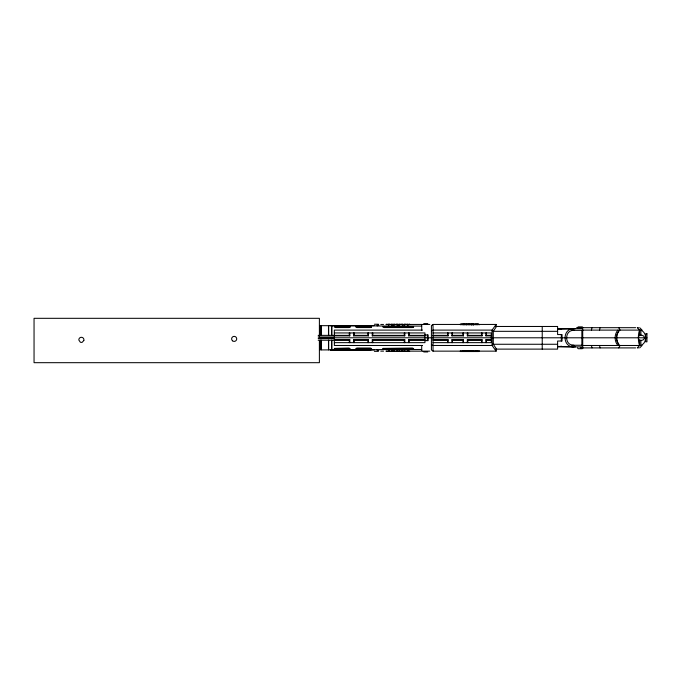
<?xml version="1.0" encoding="UTF-8"?>
<svg xmlns="http://www.w3.org/2000/svg" width="681" height="681" viewBox="0 0 681 681"><rect width="100%" height="100%" fill="white"/><g stroke="black" fill="none" stroke-linecap="round" stroke-linejoin="round"><path stroke-width="1.02" d="M393.89 350.528L393.805 349.413L393.805 351.541M397.355 325.05L397.44 326.173L397.44 324.037M591.423 330.106L592.002 327.68M599.518 330.106L600.089 327.68M471.788 324.846L472.044 324.037L472.503 324.445M473.763 350.732L473.346 351.541L473.346 350.732M388.528 324.445L389.285 324.65M399.372 324.65L399.057 326.173L399.057 324.037M404.625 324.65L404.318 326.173L404.318 324.037M402.394 350.936L402.701 349.413L402.701 351.541M402.777 351.141L402.02 350.936M407.647 350.936L407.962 349.413L407.962 351.541M618.688 347.906L620.11 345.48M496.126 351.141L492.082 345.48L492.082 330.106L496.126 324.445L433.031 324.445L431.413 325.663L431.413 349.923L433.031 351.141L496.126 351.141L496.126 348.51L493.291 344.263L493.291 331.324L496.126 327.076L496.126 324.445M479.279 350.732L478.624 351.541L460.356 351.541L460.356 350.732M371.52 327.042L370.345 327.552L356.997 327.552L355.831 327.042A1.507 0.664 0 0 1 355.942 326.582L371.4 326.582A1.507 0.672 0 0 1 371.52 327.042M413.58 327.042L412.405 327.552L384.093 327.552L382.926 327.042A1.507 0.672 0 0 1 383.045 326.582L413.461 326.582A1.507 0.672 0 0 1 413.58 327.042M318.172 340.219L349.319 340.219L349.813 339.717L349.813 342.645M353.669 332.941L353.669 335.869L354.171 335.367L367.919 335.367L368.421 335.869L368.421 332.941M353.669 342.645L353.669 339.717L354.171 340.219L367.919 340.219L368.421 339.717L368.421 342.645M372.26 332.941L372.26 335.869L372.762 335.367L404.31 335.367L404.803 335.869L404.803 332.941M372.26 342.645L372.26 339.717L372.762 340.219L404.31 340.219L404.803 339.717L404.803 342.645M408.66 332.941L408.66 335.869L409.162 335.367L424.944 335.367M433.031 340.219L447.596 340.219L448.089 339.717L448.089 342.645M451.946 332.941L451.946 335.869L452.448 335.367L462.961 335.367L463.463 335.869L463.463 332.941M451.946 342.645L451.946 339.717L452.448 340.219L462.961 340.219L463.463 339.717L463.463 342.645M467.319 332.941L467.319 335.869L467.813 335.367L481.569 335.367L482.063 335.869L482.063 332.941M467.319 342.645L467.319 339.717L467.813 340.219L481.569 340.219L482.063 339.717L482.063 342.645M485.919 332.941L485.919 335.869L486.421 335.367L491.273 335.367M639.672 347.906L642.098 345.48L582.17 345.48M577.437 327.68L578.254 326.871L582.289 326.871L583.098 327.68M583.098 347.906L582.289 348.715L578.254 348.715L577.437 347.906M471.788 350.732L472.044 351.541L472.503 351.141M475.381 350.732L475.381 351.541L476.01 351.064M617.939 330.106C614.211 334.141 614.211 341.436 617.939 345.48M619.557 330.106C615.828 334.141 615.828 341.436 619.557 345.48M618.748 331.417C615.65 334.763 615.65 340.823 618.748 344.169M393.89 326.105L393.805 324.037M392.103 349.481L392.188 351.541M397.355 349.481L397.44 351.541M388.545 326.173L388.545 324.037M431.413 330.915L433.031 330.106L492.082 330.106M561.595 346.263L560.233 346.425M573.93 330.328C564.226 329.868 564.226 345.71 573.93 345.258M321.202 340.219L321.202 349.923L374.695 349.796A2.401 0.468 0 0 1 377.044 349.668L377.223 349.685M377.223 325.901L377.044 325.91A2.401 0.468 0 0 1 374.695 325.79L321.202 325.663L321.202 335.367M349.515 349.702L334.958 349.702M370.949 349.702L356.393 349.702M335.248 325.858L349.225 325.858M356.682 325.858L370.66 325.858M423.735 323.637L427.779 323.637M374.388 324.241L378.432 324.241M380.739 324.445L383.548 324.445M385.897 324.445L422.186 324.445M422.518 324.445L429.796 324.445M378.815 325.05L377.223 325.05L377.223 325.995L421.709 326.105M495.794 326.471L557.603 326.471L557.603 334.558L562.046 334.558L562.046 341.028L557.603 341.028L557.603 349.115L495.794 349.115M576.628 327.68L635.628 327.68M638.455 327.68L637.246 327.68L639.672 330.106L639.672 335.367M557.603 328.71L582.723 328.71L582.723 346.876L557.603 346.876M557.603 329.161L575.445 328.71M422.518 330.106L334.354 330.106L334.354 345.48L422.518 345.48M582.17 330.106L642.098 330.106L639.672 327.68M571.819 330.328L582.723 330.328M492.295 331.324L557.603 331.324M334.354 332.941L424.944 332.941L424.944 342.645L334.354 342.645M433.031 332.941L491.273 332.941L491.273 342.645L433.031 342.645M424.944 334.958L428.179 334.958L428.179 340.619L424.944 340.619M318.172 335.367L349.319 335.367L349.813 335.869L349.813 332.941M433.031 335.367L447.596 335.367L448.089 335.869L448.089 332.941M334.354 335.869L349.813 335.869M353.669 335.869L368.421 335.869M372.26 335.869L404.803 335.869M408.66 335.869L424.944 335.869M433.031 335.869L448.089 335.869M451.946 335.869L463.463 335.869M467.319 335.869L482.063 335.869M485.919 335.869L491.273 335.869M318.172 336.984L334.354 336.984M319.185 337.793L491.273 337.793M492.082 337.793L581.863 337.793M582.723 337.793L646.95 337.793M318.172 338.602L334.354 338.602M334.354 339.717L349.813 339.717M353.669 339.717L368.421 339.717M372.26 339.717L404.803 339.717M408.66 342.645L408.66 339.717L424.944 339.717M433.031 339.717L448.089 339.717M451.946 339.717L463.463 339.717M467.319 339.717L482.063 339.717M485.919 342.645L485.919 339.717L491.273 339.717M408.66 339.717L409.162 340.219L424.944 340.219M485.919 339.717L486.421 340.219L491.273 340.219M492.295 344.263L557.603 344.263M571.819 345.258L582.723 345.258M492.082 345.48L433.031 345.48L431.413 344.671M557.603 346.425L575.445 346.876M580.272 347.906L635.628 347.906M638.455 347.906L637.246 347.906L639.672 345.48L639.672 340.219M421.709 349.481L377.223 349.591L377.223 350.528L378.815 350.528M389.285 350.936L388.528 351.141M380.739 351.141L383.548 351.141M385.897 351.141L422.186 351.141M422.518 351.141L429.796 351.141M374.388 351.336L378.432 351.336M423.735 351.949L427.779 351.949M560.233 329.161L561.331 329.255M476.01 324.522L475.381 324.037L475.381 324.846M407.876 326.105L407.962 324.037M402.616 326.105L402.701 324.037M404.403 349.481L404.318 351.541M399.143 349.481L399.057 351.541M371.52 348.544L370.345 348.025L356.997 348.025L355.831 348.544A1.507 0.664 0 0 0 355.942 349.004L371.4 349.004A1.507 0.672 0 0 0 371.52 348.544M479.279 324.846L478.624 324.037L460.356 324.037L460.356 324.846M618.688 327.68L620.11 330.106M391.873 324.65L392.188 326.173L392.188 324.037M388.851 350.936L388.63 349.481L388.545 351.541M473.763 324.846L473.346 324.037L473.346 324.846M599.518 345.48L600.089 347.906M591.423 345.48L592.002 347.906M640.881 335.367L640.881 330.106C647.248 332.762 647.248 342.824 640.881 345.48L640.881 340.219M581.863 330.515L581.863 345.071M573.828 329.11L573.828 328.71C562.157 328.268 562.157 347.319 573.828 346.876L573.828 346.476M561.314 334.558L561.314 341.028M542.229 326.471L542.229 349.115M486.421 332.941L486.421 335.367M486.421 340.219L486.421 342.645M481.569 332.941L481.569 335.367M481.569 340.219L481.569 342.645M478.053 324.037L478.053 324.846M478.053 350.732L478.053 351.541M477.211 324.037L477.211 324.846M477.211 350.732L477.211 351.541M476.359 324.037L476.359 324.846M476.359 350.732L476.359 351.541M474.104 324.037L474.104 324.846M474.104 350.732L474.104 351.541M473.142 324.037L473.142 324.846M473.142 350.732L473.142 351.541M472.835 324.037L472.835 324.846M472.835 350.732L472.835 351.541M472.044 324.037L471.967 324.846M471.967 350.732L472.044 351.541M471.558 324.037L471.558 324.846M471.558 350.732L471.558 351.541M471.116 324.037L471.116 324.846M471.116 350.732L471.116 351.541M470.282 324.037L470.265 324.846M470.265 350.732L470.282 351.541M469.422 324.037L469.422 324.846M469.422 350.732L469.422 351.541M469.013 324.037L469.013 324.846M469.013 350.732L469.013 351.541M468.571 324.037L468.571 324.846M468.571 350.732L468.571 351.541M467.719 324.037L467.736 324.846M467.813 332.941L467.813 335.367M467.813 340.219L467.813 342.645M467.719 350.732L467.736 351.541M466.868 324.037L466.868 324.846M466.868 350.732L466.868 351.541M466.468 324.037L466.468 324.846M466.468 350.732L466.468 351.541M466.017 324.037L466.017 324.846M466.017 350.732L466.017 351.541M465.174 324.037L465.191 324.846M465.174 350.732L465.191 351.541M464.323 324.037L464.323 324.846M464.323 350.732L464.323 351.541M463.923 324.037L463.923 324.846M463.923 350.732L463.923 351.541M463.472 324.037L463.472 324.846M463.472 350.732L463.472 351.541M462.961 332.941L462.961 335.367M462.961 340.219L462.961 342.645M462.646 324.037L462.62 324.846M462.62 350.732L462.646 351.541M461.769 324.037L461.769 324.846M461.769 350.732L461.769 351.541M452.448 332.941L452.448 335.367M452.448 340.219L452.448 342.645M447.596 332.941L447.596 335.367M447.596 340.219L447.596 342.645M433.031 324.445L433.031 351.141M427.37 334.958L427.37 340.619M421.709 325.05L421.709 330.106M421.709 345.48L421.709 350.528M409.579 324.037L409.579 324.65M409.579 350.936L409.579 351.541M409.162 332.941L409.162 335.367M409.162 340.219L409.162 342.645M406.949 324.037L406.949 324.65M406.949 350.936L406.949 351.541M405.331 324.037L405.331 324.65M405.331 350.936L405.331 351.541M404.31 332.941L404.31 335.367M404.31 340.219L404.31 342.645M401.688 324.037L401.688 324.65M401.688 350.936L401.688 351.541M400.07 324.037L400.07 324.65M400.07 350.936L400.07 351.541M396.436 324.037L396.436 324.65M396.436 350.936L396.436 351.541M394.818 324.037L394.818 324.65M394.818 350.936L394.818 351.541M391.175 324.037L391.175 324.65M391.175 350.936L391.175 351.541M389.558 324.037L389.558 324.65M389.558 350.936L389.558 351.541M386.927 324.037L386.927 324.65M386.927 350.936L386.927 351.541M374.312 325.739L330.285 325.739M374.312 349.847L330.285 349.847M372.762 332.941L372.762 335.367M372.762 340.219L372.762 342.645M370.83 350.128L330.66 350.128M367.919 332.941L367.919 335.367M367.919 340.219L367.919 342.645M354.171 332.941L354.171 335.367M354.171 340.219L354.171 342.645M349.319 332.941L349.319 335.367M349.319 340.219L349.319 342.645M331.928 325.739L331.928 335.367M331.928 340.219L331.928 349.847M331.519 325.739L331.519 335.367M331.519 340.219L331.519 349.847M328.685 325.85L328.685 335.367M328.685 340.219L328.685 349.736M328.489 325.841L328.489 335.367M328.489 340.219L328.489 349.736M321.006 325.663L321.006 335.367M321.006 340.219L321.006 349.923M320.198 325.663L320.198 335.367M320.198 340.219L320.198 349.923M319.389 338.585L319.389 318.316L34.05 318.316L34.05 362.684L319.389 362.684L319.389 340.5M639.672 330.14A8.504 2.205 -90 0 0 638.361 337.793A8.504 2.205 90 0 0 639.672 345.446M638.599 337.163C637.237 341.079 642.898 341.385 644.337 338.721C646.014 335.324 638.242 333.273 638.599 337.163M83.814 340.5L82.256 342.245A2.469 2.452 0 0 1 80.307 342.16L78.843 340.04A2.545 2.528 0 0 1 81.49 337.291A2.545 2.528 0 0 1 83.891 340.253L83.814 340.5M350.085 327.042L348.91 327.552L335.563 327.552L334.388 327.042A1.507 0.672 0 0 1 334.507 326.582L349.957 326.582A1.507 0.672 0 0 1 350.077 327.042M334.516 348.4L334.388 348.544A1.507 0.672 0 0 0 334.507 349.004L349.957 349.004A1.507 0.672 0 0 0 350.077 348.544L348.91 348.025L334.516 348.4M383.045 348.4L382.926 348.544A1.507 0.672 0 0 0 383.045 349.004L413.461 349.004A1.507 0.672 0 0 0 413.58 348.544L412.405 348.025L383.045 348.4M646.95 333.75L645.733 333.75L645.733 341.836L646.95 341.836L646.95 333.75M232.536 340.815A2.545 2.528 0 0 0 236.682 339.317A2.545 2.528 0 0 0 233.302 336.508A2.545 2.528 0 0 0 232.536 340.815"/></g></svg>
